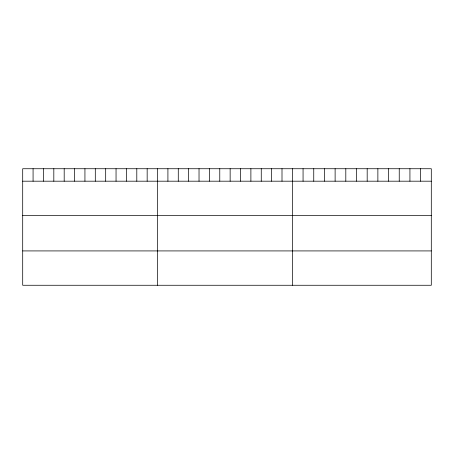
<?xml version="1.0" encoding="UTF-8"?>
<svg xmlns="http://www.w3.org/2000/svg" width="454" height="454" viewBox="0 0 454 454"><rect width="100%" height="100%" fill="white"/><g stroke="black" fill="none" stroke-linecap="round" stroke-linejoin="round"><path stroke-width="0.68" d="M431.3 181.186L431.3 285.265L22.7 285.265L22.7 168.735L431.3 168.735L431.3 181.186L22.7 181.186M22.7 215.531L431.3 215.531M22.7 250.92L431.3 250.92M420.614 168.735L420.614 181.186M409.928 168.735L409.928 181.186M399.242 168.735L399.242 181.186M388.556 168.735L388.556 181.186M377.87 168.735L377.87 181.186M367.184 168.735L367.184 181.186M356.492 168.735L356.492 181.186M345.806 168.735L345.806 181.186M335.12 168.735L335.12 181.186M324.434 168.735L324.434 181.186M313.748 168.735L313.748 181.186M303.062 168.735L303.062 181.186M292.376 168.735L292.376 285.265M282.002 168.735L282.002 181.186M271.634 168.735L271.634 181.186M261.26 168.735L261.26 181.186M250.886 168.735L250.886 181.186M240.518 168.735L240.518 181.186M230.144 168.735L230.144 181.186M219.77 168.735L219.77 181.186M209.396 168.735L209.396 181.186M199.028 168.735L199.028 181.186M188.654 168.735L188.654 181.186M178.28 168.735L178.28 181.186M167.912 168.735L167.912 181.186M157.538 168.735L157.538 285.265M147.164 168.735L147.164 181.186M136.796 168.735L136.796 181.186M126.422 168.735L126.422 181.186M116.048 168.735L116.048 181.186M105.68 168.735L105.68 181.186M95.306 168.735L95.306 181.186M84.932 168.735L84.932 181.186M74.558 168.735L74.558 181.186M64.19 168.735L64.19 181.186M53.816 168.735L53.816 181.186M43.442 168.735L43.442 181.186M33.074 168.735L33.074 181.186"/></g></svg>
